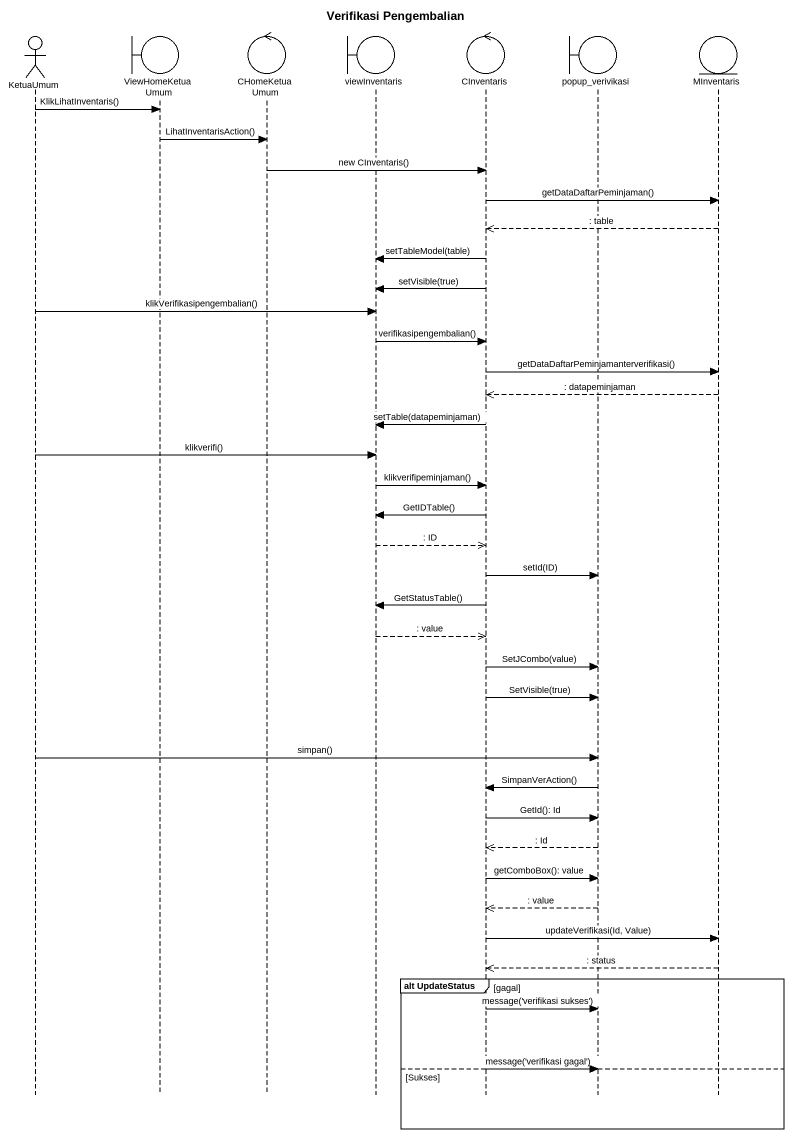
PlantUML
@startuml
title Verifikasi Pengembalian
hide footbox
actor KetuaUmum
boundary ViewHomeKetuaUmum
control CHomeKetuaUmum
boundary viewInventaris
control CInventaris
boundary popup_verivikasi
entity MInventaris

KetuaUmum -> ViewHomeKetuaUmum : KlikLihatInventaris()
ViewHomeKetuaUmum -> CHomeKetuaUmum : LihatInventarisAction()
CHomeKetuaUmum -> CInventaris : new CInventaris()
CInventaris -> MInventaris : getDataDaftarPeminjaman()
MInventaris -->> CInventaris : : table
CInventaris -> viewInventaris : setTableModel(table)
CInventaris -> viewInventaris : setVisible(true)
KetuaUmum -> viewInventaris : klikVerifikasipengembalian()
viewInventaris -> CInventaris : verifikasipengembalian()
CInventaris -> MInventaris : getDataDaftarPeminjamanterverifikasi()
MInventaris -->> CInventaris : : datapeminjaman
CInventaris -> viewInventaris : setTable(datapeminjaman)
KetuaUmum -> viewInventaris : klikverifi()
viewInventaris -> CInventaris : klikverifipeminjaman()
CInventaris -> viewInventaris : GetIDTable()
viewInventaris -->> CInventaris : : ID
CInventaris -> popup_verivikasi : setId(ID)
CInventaris -> viewInventaris : GetStatusTable()
viewInventaris -->> CInventaris : : value
CInventaris -> popup_verivikasi : SetJCombo(value)
CInventaris -> popup_verivikasi : SetVisible(true)
KetuaUmum -> popup_verivikasi : simpan()
popup_verivikasi -> CInventaris : SimpanVerAction()
CInventaris -> popup_verivikasi : GetId(): Id
popup_verivikasi -->> CInventaris : : Id
CInventaris -> popup_verivikasi : getComboBox(): value
popup_verivikasi -->> CInventaris : : value
CInventaris -> MInventaris : updateVerifikasi(Id, Value)
MInventaris -->> CInventaris : : status
group alt UpdateStatus [gagal]
  CInventaris -> popup_verivikasi : message('verifikasi sukses')
else Sukses
  CInventaris -> popup_verivikasi : message('verifikasi gagal')
end
@enduml
